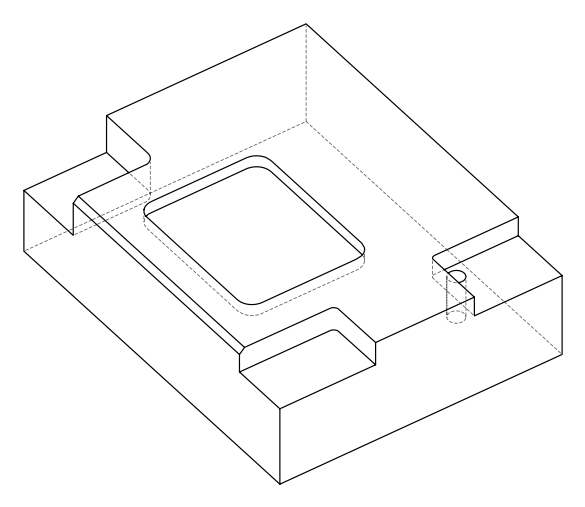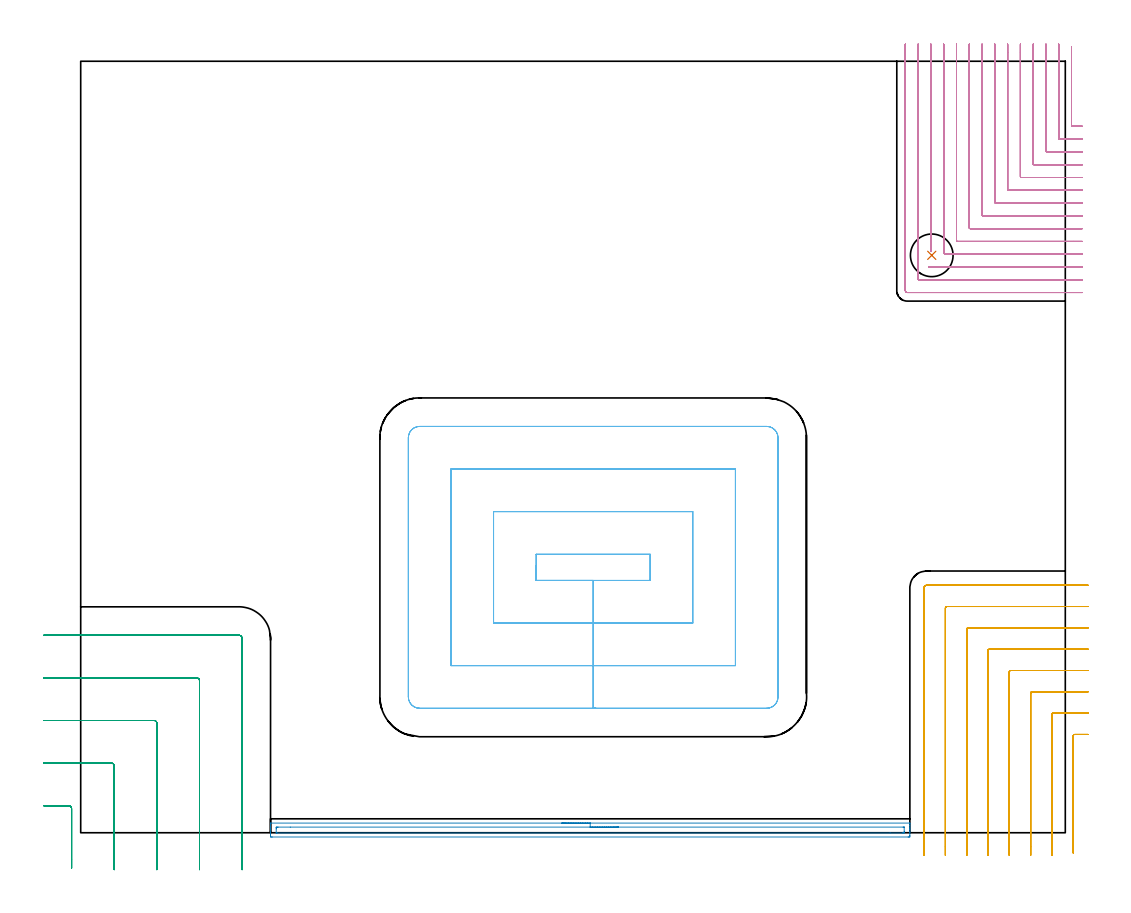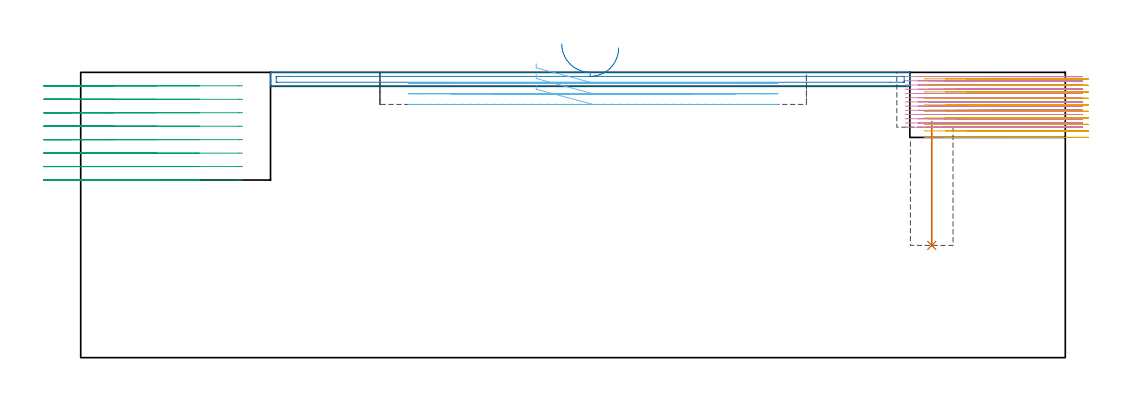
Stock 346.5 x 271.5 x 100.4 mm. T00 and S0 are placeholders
(PLAN: 6 operations, 5 tool changes, 74.8 min)
(1 INDEXABLE_INSERT_DRILL_BLIND_HOLE_FROM_SOLID | STEP1POCKET | UGT0302_001 | 0.18 min | 10744 mm3)
(2 AREA_MILL | FG_CHAMFER_SURFACE | UGT0205_001 | 3.78 min | 2783 mm3)
(3 MILL_CORNER_NOTCH_RECTANGULAR | CORNER_NOTCH_RECTANGULAR | UGT0201_094 | Follow Part, ap 5, ae 75% | 8.34 min | 200262 mm3)
(4 MILL_CORNER_NOTCH_RECTANGULAR_1 | CORNER_NOTCH_RECTANGULAR_1 | UGT0201_014 | Follow Part, ap 1.5, ae 75% | 37.37 min | 93136 mm3)
(5 MILL_CORNER_NOTCH_RECTANGULAR_2 | CORNER_NOTCH_RECTANGULAR_2 | NXT0201_013 | Follow Part, ap 2.5, ae 75% | 17.93 min | 115155 mm3)
(6 MILL_RECTANGULAR_POCKET | POCKET_RECTANGULAR_STRAIGHT | UGT0201_094 | Follow Part, ap 5, ae 75% | 7.25 min | 200292 mm3)
(TOOL UGT0302_001 | Indexable Insert Drill 15mm | D15 PA180 FL50 Z2)
(TOOL UGT0205_001 | Chamfer Mill 20 x 3 x 45 deg. | D20 FL50 Z2)
(TOOL UGT0201_094 | End mill 20 mm | D20 FL38 Z4)
(TOOL UGT0201_014 | End mill 6 mm | D6 FL24 Z4)
(TOOL NXT0201_013 | ENDMILL 10mm | D10 FL30 Z4)
(OP 1 INDEXABLE_INSERT_DRILL_BLIND_HOLE_FROM_SOLID)
G17 G21 G94 G90
T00 M6
G54
G17 G0 G90 X299.5 Y203.2 S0 M3
G43 Z110.4 H0
G94 G81 G98 Z39.5 F250. R83.1
G80
M5
M2
(OP 2 AREA_MILL)
G17 G21 G94 G90
T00 M6
G54
G17 G0 G90 X169.3 Y3.4 S1061 M3
G43 Z110.4 H0
G94 G1 X169.338 Z109.528 F250.
X169.452 Z108.663
X169.641 Z107.812
X169.903 Z106.98
X170.237 Z106.174
X170.64 Z105.4
X171.108 Z104.664
X171.64 Z103.972
X172.229 Z103.329
X172.872 Z102.739
X173.564 Z102.208
X174.3 Z101.74
X175.074 Z101.337
X175.88 Z101.003
X176.712 Z100.741
X177.563 Z100.552
X178.428 Z100.438
X179.3 Z100.4
X291.651
X291.79 Y3.397 Z100.388
X291.798 Y3.309 Z100.301
X291.8 Y3.215 Z100.214
Y2.543 Z99.542
Y1.964 Z98.964
Y1.384 Z98.38
Y1.095 Z98.091
Y0.515 Z97.512
Y0.226 Z97.223
Y-0.354 Z96.641
Y-0.933 Z96.062
X291.797 Y-1.223 Z95.773
X291.79 Y-1.493 Z95.502
X291.488 Y-1.498 Z95.5
X291.205 Y-1.5
X67.395
X67.112 Y-1.498
X66.81 Y-1.493 Z95.502
X66.8 Y-1.223 Z95.773
Y-0.933 Z96.062
Y-0.354 Z96.641
Y0.226 Z97.223
Y0.515 Z97.512
Y1.095 Z98.091
Y1.384 Z98.38
Y1.964 Z98.964
Y2.253 Z99.253
Y3.215 Z100.214
X66.802 Y3.309 Z100.301
X66.81 Y3.397 Z100.388
X66.949 Y3.4 Z100.4
X179.3
Y1.986 Z98.986
X289.422 Y1.985 Z98.985
X289.699 Y1.983 Z98.983
X289.766 Y1.98 Z98.98
X289.791 Y1.977 Z98.977
X289.793 Y1.964 Z98.964
X289.798 Y1.887 Z98.887
X289.8 Y0.515 Z97.515
X289.799 Y0.148 Z97.148
X289.795 Y0.024 Z97.024
X289.79 Y-0.068 Z96.932
X289.729 Y-0.079 Z96.921
X289.422 Y-0.083 Z96.917
X289.146 Y-0.085 Z96.915
X284.842 Y-0.086 Z96.914
X69.178 Y-0.085 Z96.915
X68.901 Y-0.083 Z96.917
X68.834 Y-0.08 Z96.92
X68.809 Y-0.077 Z96.923
X68.807 Y-0.064 Z96.936
X68.802 Y0.013 Z97.013
X68.8 Y1.384 Z98.384
X68.801 Y1.751 Z98.751
X68.805 Y1.875 Z98.875
X68.81 Y1.968 Z98.968
X68.871 Y1.979 Z98.979
X69.178 Y1.982 Z98.982
X69.454 Y1.985 Z98.985
X73.749 Y1.986 Z98.986
X179.3
X180.172 Z99.024
X181.036 Z99.138
X181.888 Z99.326
X182.72 Z99.589
X183.526 Z99.923
X184.3 Z100.325
X185.036 Z100.794
X185.728 Z101.325
X186.371 Z101.915
X186.96 Z102.558
X187.491 Z103.25
X187.96 Z103.986
X188.363 Z104.759
X188.697 Z105.565
X188.959 Z106.397
X189.148 Z107.249
X189.262 Z108.114
X189.3 Z108.986
G0 Z110.4
M5
M2
(OP 3 MILL_CORNER_NOTCH_RECTANGULAR)
G17 G21 G94 G90
T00 M6
G54
G17 G0 G90 X-3.2 Y-12.474 S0 M3
G43 Z110.4 H0
Z95.662
G94 G1 Y-9.474 F250.
Y8.505 F500.
G3 X-4.195 Y9.5 R1.
G1 X-10.
X-13. F250.
G0 Z110.4
X11.8 Y-13.
Z95.662
G1 Y-10.
Y23.505 F500.
G3 X10.805 Y24.5 R1.
G1 X-10.
X-13. F250.
G0 Z110.4
X26.8 Y-13.
Z95.662
G1 Y-10.
Y38.505 F500.
G3 X25.805 Y39.5 R1.
G1 X-10.
X-13. F250.
G0 Z110.4
X41.8 Y-13.
Z95.662
G1 Y-10.
Y53.504 F500.
G3 X40.804 Y54.5 R1.
G1 X-10.
X-13. F250.
G0 Z110.4
X56.8 Y-13.
Z95.662
G1 Y-10.
Y68.4 F500.
G3 X55.7 Y69.5 R1.1
G1 X-10.
X-13. F250.
G0 Z110.4
X-3.2 Y-12.474
Z90.925
G1 Y-9.474
Y8.505 F500.
G3 X-4.195 Y9.5 R1.
G1 X-10.
X-13. F250.
G0 Z110.4
X11.8 Y-13.
Z90.925
G1 Y-10.
Y23.505 F500.
G3 X10.805 Y24.5 R1.
G1 X-10.
X-13. F250.
G0 Z110.4
X26.8 Y-13.
Z90.925
G1 Y-10.
Y38.505 F500.
G3 X25.805 Y39.5 R1.
G1 X-10.
X-13. F250.
G0 Z110.4
X41.8 Y-13.
Z90.925
G1 Y-10.
Y53.504 F500.
G3 X40.804 Y54.5 R1.
G1 X-10.
X-13. F250.
G0 Z110.4
X56.8 Y-13.
Z90.925
G1 Y-10.
Y68.4 F500.
G3 X55.7 Y69.5 R1.1
G1 X-10.
X-13. F250.
G0 Z110.4
X-3.2 Y-12.474
Z86.187
G1 Y-9.474
Y8.505 F500.
G3 X-4.195 Y9.5 R1.
G1 X-10.
X-13. F250.
G0 Z110.4
X11.8 Y-13.
Z86.187
G1 Y-10.
Y23.505 F500.
G3 X10.805 Y24.5 R1.
G1 X-10.
X-13. F250.
G0 Z110.4
X26.8 Y-13.
Z86.187
G1 Y-10.
Y38.505 F500.
G3 X25.805 Y39.5 R1.
G1 X-10.
X-13. F250.
G0 Z110.4
X41.8 Y-13.
Z86.187
G1 Y-10.
Y53.504 F500.
G3 X40.804 Y54.5 R1.
G1 X-10.
X-13. F250.
G0 Z110.4
X56.8 Y-13.
Z86.187
G1 Y-10.
Y68.4 F500.
G3 X55.7 Y69.5 R1.1
G1 X-10.
X-13. F250.
G0 Z110.4
X-3.2 Y-12.474
Z81.45
G1 Y-9.474
Y8.505 F500.
G3 X-4.195 Y9.5 R1.
G1 X-10.
X-13. F250.
G0 Z110.4
X11.8 Y-13.
Z81.45
G1 Y-10.
Y23.505 F500.
G3 X10.805 Y24.5 R1.
G1 X-10.
X-13. F250.
G0 Z110.4
X26.8 Y-13.
Z81.45
G1 Y-10.
Y38.505 F500.
G3 X25.805 Y39.5 R1.
G1 X-10.
X-13. F250.
G0 Z110.4
X41.8 Y-13.
Z81.45
G1 Y-10.
Y53.504 F500.
G3 X40.804 Y54.5 R1.
G1 X-10.
X-13. F250.
G0 Z110.4
X56.8 Y-13.
Z81.45
G1 Y-10.
Y68.4 F500.
G3 X55.7 Y69.5 R1.1
G1 X-10.
X-13. F250.
G0 Z110.4
X-3.2 Y-12.474
Z76.712
G1 Y-9.474
Y8.505 F500.
G3 X-4.195 Y9.5 R1.
G1 X-10.
X-13. F250.
G0 Z110.4
X11.8 Y-13.
Z76.712
G1 Y-10.
Y23.505 F500.
G3 X10.805 Y24.5 R1.
G1 X-10.
X-13. F250.
G0 Z110.4
X26.8 Y-13.
Z76.712
G1 Y-10.
Y38.505 F500.
G3 X25.805 Y39.5 R1.
G1 X-10.
X-13. F250.
G0 Z110.4
X41.8 Y-13.
Z76.712
G1 Y-10.
Y53.504 F500.
G3 X40.804 Y54.5 R1.
G1 X-10.
X-13. F250.
G0 Z110.4
X56.8 Y-13.
Z76.712
G1 Y-10.
Y68.4 F500.
G3 X55.7 Y69.5 R1.1
G1 X-10.
X-13. F250.
G0 Z110.4
X-3.2 Y-12.474
Z71.975
G1 Y-9.474
Y8.505 F500.
G3 X-4.195 Y9.5 R1.
G1 X-10.
X-13. F250.
G0 Z110.4
X11.8 Y-13.
Z71.975
G1 Y-10.
Y23.505 F500.
G3 X10.805 Y24.5 R1.
G1 X-10.
X-13. F250.
G0 Z110.4
X26.8 Y-13.
Z71.975
G1 Y-10.
Y38.505 F500.
G3 X25.805 Y39.5 R1.
G1 X-10.
X-13. F250.
G0 Z110.4
X41.8 Y-13.
Z71.975
G1 Y-10.
Y53.504 F500.
G3 X40.804 Y54.5 R1.
G1 X-10.
X-13. F250.
G0 Z110.4
X56.8 Y-13.
Z71.975
G1 Y-10.
Y68.4 F500.
G3 X55.7 Y69.5 R1.1
G1 X-10.
X-13. F250.
G0 Z110.4
X-3.2 Y-12.474
Z67.237
G1 Y-9.474
Y8.505 F500.
G3 X-4.195 Y9.5 R1.
G1 X-10.
X-13. F250.
G0 Z110.4
X11.8 Y-13.
Z67.237
G1 Y-10.
Y23.505 F500.
G3 X10.805 Y24.5 R1.
G1 X-10.
X-13. F250.
G0 Z110.4
X26.8 Y-13.
Z67.237
G1 Y-10.
Y38.505 F500.
G3 X25.805 Y39.5 R1.
G1 X-10.
X-13. F250.
G0 Z110.4
X41.8 Y-13.
Z67.237
G1 Y-10.
Y53.504 F500.
G3 X40.804 Y54.5 R1.
G1 X-10.
X-13. F250.
G0 Z110.4
X56.8 Y-13.
Z67.237
G1 Y-10.
Y68.4 F500.
G3 X55.7 Y69.5 R1.1
G1 X-10.
X-13. F250.
G0 Z110.4
X-3.2 Y-12.474
Z62.5
G1 Y-9.474
Y8.505 F500.
G3 X-4.195 Y9.5 R1.
G1 X-10.
X-13. F250.
G0 Z110.4
X11.8 Y-13.
Z62.5
G1 Y-10.
Y23.505 F500.
G3 X10.805 Y24.5 R1.
G1 X-10.
X-13. F250.
G0 Z110.4
X26.8 Y-13.
Z62.5
G1 Y-10.
Y38.505 F500.
G3 X25.805 Y39.5 R1.
G1 X-10.
X-13. F250.
G0 Z110.4
X41.8 Y-13.
Z62.5
G1 Y-10.
Y53.504 F500.
G3 X40.804 Y54.5 R1.
G1 X-10.
X-13. F250.
G0 Z110.4
X56.8 Y-13.
Z62.5
G1 Y-10.
Y68.4 F500.
G3 X55.7 Y69.5 R1.1
G1 X-10.
X-13. F250.
G0 Z110.4
M5
M2
(OP 4 MILL_CORNER_NOTCH_RECTANGULAR_1)
G17 G21 G94 G90
T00 M6
G54
G17 G0 G90 X348.7 Y276.54 S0 M3
G43 Z110.4 H0
Z98.915
G94 G1 Y273.54 F250.
Y248.896 F500.
G3 X348.996 Y248.6 R0.3
G1 X349.5
X352.5 F250.
G0 Z110.4
X344.2 Y277.5
Z98.915
G1 Y274.5
Y244.396 F500.
G3 X344.496 Y244.1 R0.3
G1 X349.5
X352.5 F250.
G0 Z110.4
X339.7 Y277.5
Z98.915
G1 Y274.5
Y239.896 F500.
G3 X339.996 Y239.6 R0.3
G1 X349.5
X352.5 F250.
G0 Z110.4
X335.2 Y277.5
Z98.915
G1 Y274.5
Y235.396 F500.
G3 X335.496 Y235.1 R0.3
G1 X349.5
X352.5 F250.
G0 Z110.4
X330.7 Y277.5
Z98.915
G1 Y274.5
Y230.896 F500.
G3 X330.996 Y230.6 R0.3
G1 X349.5
X352.5 F250.
G0 Z110.4
X326.2 Y277.5
Z98.915
G1 Y274.5
Y226.397 F500.
G3 X326.497 Y226.1 R0.3
G1 X349.5
X352.5 F250.
G0 Z110.4
X321.7 Y277.5
Z98.915
G1 Y274.5
Y221.897 F500.
G3 X321.997 Y221.6 R0.3
G1 X349.5
X352.5 F250.
G0 Z110.4
X317.2 Y277.5
Z98.915
G1 Y274.5
Y217.397 F500.
G3 X317.497 Y217.1 R0.3
G1 X349.5
X352.5 F250.
G0 Z110.4
X312.7 Y277.5
Z98.915
G1 Y274.5
Y212.897 F500.
G3 X312.997 Y212.6 R0.3
G1 X349.5
X352.5 F250.
G0 Z110.4
X308.2 Y277.5
Z98.915
G1 Y274.5
Y208.397 F500.
G3 X308.497 Y208.1 R0.3
G1 X349.5
X352.5 F250.
G0 Z110.4
X303.7 Y277.5
Z98.915
G1 Y274.5
Y204.803 F500.
G2 X303.976 Y203.601 R4.504
G1 X308.497 Y203.6
X349.5
X352.5 F250.
G0 Z110.4
X299.2 Y277.5
Z98.915
G1 Y274.5
Y207.681 F500.
Y204.681 F250.
G0 Z110.4
X298.343 Y199.1
Z98.915
G1 X301.343
X349.5 F500.
X352.5 F250.
G0 Z110.4
X294.7 Y277.5
Z98.915
G1 Y274.5
Y194.898 F500.
G3 X294.998 Y194.6 R0.3
G1 X349.5
X352.5 F250.
G0 Z110.4
X290.2 Y277.5
Z98.915
G1 Y274.5
Y190.8 F500.
G3 X290.9 Y190.1 R0.7
G1 X349.5
X352.5 F250.
G0 Z110.4
X348.7 Y276.54
Z97.431
G1 Y273.54
Y248.896 F500.
G3 X348.996 Y248.6 R0.3
G1 X349.5
X352.5 F250.
G0 Z110.4
X344.2 Y277.5
Z97.431
G1 Y274.5
Y244.396 F500.
G3 X344.496 Y244.1 R0.3
G1 X349.5
X352.5 F250.
G0 Z110.4
X339.7 Y277.5
Z97.431
G1 Y274.5
Y239.896 F500.
G3 X339.996 Y239.6 R0.3
G1 X349.5
X352.5 F250.
G0 Z110.4
X335.2 Y277.5
Z97.431
G1 Y274.5
Y235.396 F500.
G3 X335.496 Y235.1 R0.3
G1 X349.5
X352.5 F250.
G0 Z110.4
X330.7 Y277.5
Z97.431
G1 Y274.5
Y230.896 F500.
G3 X330.996 Y230.6 R0.3
G1 X349.5
X352.5 F250.
G0 Z110.4
X326.2 Y277.5
Z97.431
G1 Y274.5
Y226.397 F500.
G3 X326.497 Y226.1 R0.3
G1 X349.5
X352.5 F250.
G0 Z110.4
X321.7 Y277.5
Z97.431
G1 Y274.5
Y221.897 F500.
G3 X321.997 Y221.6 R0.3
G1 X349.5
X352.5 F250.
G0 Z110.4
X317.2 Y277.5
Z97.431
G1 Y274.5
Y217.397 F500.
G3 X317.497 Y217.1 R0.3
G1 X349.5
X352.5 F250.
G0 Z110.4
X312.7 Y277.5
Z97.431
G1 Y274.5
Y212.897 F500.
G3 X312.997 Y212.6 R0.3
G1 X349.5
X352.5 F250.
G0 Z110.4
X308.2 Y277.5
Z97.431
G1 Y274.5
Y208.397 F500.
G3 X308.497 Y208.1 R0.3
G1 X349.5
X352.5 F250.
G0 Z110.4
X303.7 Y277.5
Z97.431
G1 Y274.5
Y204.803 F500.
G2 X303.976 Y203.601 R4.504
G1 X308.497 Y203.6
X349.5
X352.5 F250.
G0 Z110.4
X299.2 Y277.5
Z97.431
G1 Y274.5
Y207.681 F500.
Y204.681 F250.
G0 Z110.4
X298.343 Y199.1
Z97.431
G1 X301.343
X349.5 F500.
X352.5 F250.
G0 Z110.4
X294.7 Y277.5
Z97.431
G1 Y274.5
Y194.898 F500.
G3 X294.998 Y194.6 R0.3
G1 X349.5
X352.5 F250.
G0 Z110.4
X290.2 Y277.5
Z97.431
G1 Y274.5
Y190.8 F500.
G3 X290.9 Y190.1 R0.7
G1 X349.5
X352.5 F250.
G0 Z110.4
X348.7 Y276.54
Z95.946
G1 Y273.54
Y248.896 F500.
G3 X348.996 Y248.6 R0.3
G1 X349.5
X352.5 F250.
G0 Z110.4
X344.2 Y277.5
Z95.946
G1 Y274.5
Y244.396 F500.
G3 X344.496 Y244.1 R0.3
G1 X349.5
X352.5 F250.
G0 Z110.4
X339.7 Y277.5
Z95.946
G1 Y274.5
Y239.896 F500.
G3 X339.996 Y239.6 R0.3
G1 X349.5
X352.5 F250.
G0 Z110.4
X335.2 Y277.5
Z95.946
G1 Y274.5
Y235.396 F500.
G3 X335.496 Y235.1 R0.3
G1 X349.5
X352.5 F250.
G0 Z110.4
X330.7 Y277.5
Z95.946
G1 Y274.5
Y230.896 F500.
G3 X330.996 Y230.6 R0.3
G1 X349.5
X352.5 F250.
G0 Z110.4
X326.2 Y277.5
Z95.946
G1 Y274.5
Y226.397 F500.
G3 X326.497 Y226.1 R0.3
G1 X349.5
X352.5 F250.
G0 Z110.4
X321.7 Y277.5
Z95.946
G1 Y274.5
Y221.897 F500.
G3 X321.997 Y221.6 R0.3
G1 X349.5
X352.5 F250.
G0 Z110.4
X317.2 Y277.5
Z95.946
G1 Y274.5
Y217.397 F500.
G3 X317.497 Y217.1 R0.3
G1 X349.5
X352.5 F250.
G0 Z110.4
X312.7 Y277.5
Z95.946
G1 Y274.5
Y212.897 F500.
G3 X312.997 Y212.6 R0.3
G1 X349.5
X352.5 F250.
G0 Z110.4
X308.2 Y277.5
Z95.946
G1 Y274.5
Y208.397 F500.
G3 X308.497 Y208.1 R0.3
G1 X349.5
X352.5 F250.
G0 Z110.4
X303.7 Y277.5
Z95.946
G1 Y274.5
Y204.803 F500.
G2 X303.976 Y203.601 R4.504
G1 X308.497 Y203.6
X349.5
X352.5 F250.
G0 Z110.4
X299.2 Y277.5
Z95.946
G1 Y274.5
Y207.681 F500.
Y204.681 F250.
G0 Z110.4
X298.343 Y199.1
Z95.946
G1 X301.343
X349.5 F500.
X352.5 F250.
G0 Z110.4
X294.7 Y277.5
Z95.946
G1 Y274.5
Y194.898 F500.
G3 X294.998 Y194.6 R0.3
G1 X349.5
X352.5 F250.
G0 Z110.4
X290.2 Y277.5
Z95.946
G1 Y274.5
Y190.8 F500.
G3 X290.9 Y190.1 R0.7
G1 X349.5
X352.5 F250.
G0 Z110.4
X348.7 Y276.54
Z94.461
G1 Y273.54
Y248.896 F500.
G3 X348.996 Y248.6 R0.3
G1 X349.5
X352.5 F250.
G0 Z110.4
X344.2 Y277.5
Z94.461
G1 Y274.5
Y244.396 F500.
G3 X344.496 Y244.1 R0.3
G1 X349.5
X352.5 F250.
G0 Z110.4
X339.7 Y277.5
Z94.461
G1 Y274.5
Y239.896 F500.
G3 X339.996 Y239.6 R0.3
G1 X349.5
X352.5 F250.
G0 Z110.4
X335.2 Y277.5
Z94.461
G1 Y274.5
Y235.396 F500.
G3 X335.496 Y235.1 R0.3
G1 X349.5
X352.5 F250.
G0 Z110.4
X330.7 Y277.5
Z94.461
G1 Y274.5
Y230.896 F500.
G3 X330.996 Y230.6 R0.3
G1 X349.5
X352.5 F250.
G0 Z110.4
X326.2 Y277.5
Z94.461
G1 Y274.5
Y226.397 F500.
G3 X326.497 Y226.1 R0.3
G1 X349.5
X352.5 F250.
G0 Z110.4
X321.7 Y277.5
Z94.461
G1 Y274.5
Y221.897 F500.
G3 X321.997 Y221.6 R0.3
G1 X349.5
X352.5 F250.
G0 Z110.4
X317.2 Y277.5
Z94.461
G1 Y274.5
Y217.397 F500.
G3 X317.497 Y217.1 R0.3
G1 X349.5
X352.5 F250.
G0 Z110.4
X312.7 Y277.5
Z94.461
G1 Y274.5
Y212.897 F500.
G3 X312.997 Y212.6 R0.3
G1 X349.5
X352.5 F250.
G0 Z110.4
X308.2 Y277.5
Z94.461
G1 Y274.5
Y208.397 F500.
G3 X308.497 Y208.1 R0.3
G1 X349.5
X352.5 F250.
G0 Z110.4
X303.7 Y277.5
Z94.461
G1 Y274.5
Y204.803 F500.
G2 X303.976 Y203.601 R4.504
G1 X308.497 Y203.6
X349.5
X352.5 F250.
G0 Z110.4
X299.2 Y277.5
Z94.461
G1 Y274.5
Y207.681 F500.
Y204.681 F250.
G0 Z110.4
X298.343 Y199.1
Z94.461
G1 X301.343
X349.5 F500.
X352.5 F250.
G0 Z110.4
X294.7 Y277.5
Z94.461
G1 Y274.5
Y194.898 F500.
G3 X294.998 Y194.6 R0.3
G1 X349.5
X352.5 F250.
G0 Z110.4
X290.2 Y277.5
Z94.461
G1 Y274.5
Y190.8 F500.
G3 X290.9 Y190.1 R0.7
G1 X349.5
X352.5 F250.
G0 Z110.4
X348.7 Y276.54
Z92.977
G1 Y273.54
Y248.896 F500.
G3 X348.996 Y248.6 R0.3
G1 X349.5
X352.5 F250.
G0 Z110.4
X344.2 Y277.5
Z92.977
G1 Y274.5
Y244.396 F500.
G3 X344.496 Y244.1 R0.3
G1 X349.5
X352.5 F250.
G0 Z110.4
X339.7 Y277.5
Z92.977
G1 Y274.5
Y239.896 F500.
G3 X339.996 Y239.6 R0.3
G1 X349.5
X352.5 F250.
G0 Z110.4
X335.2 Y277.5
Z92.977
G1 Y274.5
Y235.396 F500.
G3 X335.496 Y235.1 R0.3
G1 X349.5
X352.5 F250.
G0 Z110.4
X330.7 Y277.5
Z92.977
G1 Y274.5
Y230.896 F500.
G3 X330.996 Y230.6 R0.3
G1 X349.5
X352.5 F250.
G0 Z110.4
X326.2 Y277.5
Z92.977
G1 Y274.5
Y226.397 F500.
G3 X326.497 Y226.1 R0.3
G1 X349.5
X352.5 F250.
G0 Z110.4
X321.7 Y277.5
Z92.977
G1 Y274.5
Y221.897 F500.
G3 X321.997 Y221.6 R0.3
G1 X349.5
X352.5 F250.
G0 Z110.4
X317.2 Y277.5
Z92.977
G1 Y274.5
Y217.397 F500.
G3 X317.497 Y217.1 R0.3
G1 X349.5
X352.5 F250.
G0 Z110.4
X312.7 Y277.5
Z92.977
G1 Y274.5
Y212.897 F500.
G3 X312.997 Y212.6 R0.3
G1 X349.5
X352.5 F250.
G0 Z110.4
X308.2 Y277.5
Z92.977
G1 Y274.5
Y208.397 F500.
G3 X308.497 Y208.1 R0.3
G1 X349.5
X352.5 F250.
G0 Z110.4
X303.7 Y277.5
Z92.977
G1 Y274.5
Y204.803 F500.
G2 X303.976 Y203.601 R4.504
G1 X308.497 Y203.6
X349.5
X352.5 F250.
G0 Z110.4
X299.2 Y277.5
Z92.977
G1 Y274.5
Y207.681 F500.
Y204.681 F250.
G0 Z110.4
X298.343 Y199.1
Z92.977
G1 X301.343
X349.5 F500.
X352.5 F250.
G0 Z110.4
X294.7 Y277.5
Z92.977
G1 Y274.5
Y194.898 F500.
G3 X294.998 Y194.6 R0.3
G1 X349.5
X352.5 F250.
G0 Z110.4
X290.2 Y277.5
Z92.977
G1 Y274.5
Y190.8 F500.
G3 X290.9 Y190.1 R0.7
G1 X349.5
X352.5 F250.
G0 Z110.4
X348.7 Y276.54
Z91.492
G1 Y273.54
Y248.896 F500.
G3 X348.996 Y248.6 R0.3
G1 X349.5
X352.5 F250.
G0 Z110.4
X344.2 Y277.5
Z91.492
G1 Y274.5
Y244.396 F500.
G3 X344.496 Y244.1 R0.3
G1 X349.5
X352.5 F250.
G0 Z110.4
X339.7 Y277.5
Z91.492
G1 Y274.5
Y239.896 F500.
G3 X339.996 Y239.6 R0.3
G1 X349.5
X352.5 F250.
G0 Z110.4
X335.2 Y277.5
Z91.492
G1 Y274.5
Y235.396 F500.
G3 X335.496 Y235.1 R0.3
G1 X349.5
X352.5 F250.
G0 Z110.4
X330.7 Y277.5
Z91.492
G1 Y274.5
Y230.896 F500.
G3 X330.996 Y230.6 R0.3
G1 X349.5
X352.5 F250.
G0 Z110.4
X326.2 Y277.5
Z91.492
G1 Y274.5
Y226.397 F500.
G3 X326.497 Y226.1 R0.3
G1 X349.5
X352.5 F250.
G0 Z110.4
X321.7 Y277.5
Z91.492
G1 Y274.5
Y221.897 F500.
G3 X321.997 Y221.6 R0.3
G1 X349.5
X352.5 F250.
G0 Z110.4
X317.2 Y277.5
Z91.492
G1 Y274.5
Y217.397 F500.
G3 X317.497 Y217.1 R0.3
G1 X349.5
X352.5 F250.
G0 Z110.4
X312.7 Y277.5
Z91.492
G1 Y274.5
Y212.897 F500.
G3 X312.997 Y212.6 R0.3
G1 X349.5
X352.5 F250.
G0 Z110.4
X308.2 Y277.5
Z91.492
G1 Y274.5
Y208.397 F500.
G3 X308.497 Y208.1 R0.3
G1 X349.5
X352.5 F250.
G0 Z110.4
X303.7 Y277.5
Z91.492
G1 Y274.5
Y204.803 F500.
G2 X303.976 Y203.601 R4.504
G1 X308.497 Y203.6
X349.5
X352.5 F250.
G0 Z110.4
X299.2 Y277.5
Z91.492
G1 Y274.5
Y207.681 F500.
Y204.681 F250.
G0 Z110.4
X298.343 Y199.1
Z91.492
G1 X301.343
X349.5 F500.
X352.5 F250.
G0 Z110.4
X294.7 Y277.5
Z91.492
G1 Y274.5
Y194.898 F500.
G3 X294.998 Y194.6 R0.3
G1 X349.5
X352.5 F250.
G0 Z110.4
X290.2 Y277.5
Z91.492
G1 Y274.5
Y190.8 F500.
G3 X290.9 Y190.1 R0.7
G1 X349.5
X352.5 F250.
G0 Z110.4
X348.7 Y276.54
Z90.008
G1 Y273.54
Y248.896 F500.
G3 X348.996 Y248.6 R0.3
G1 X349.5
X352.5 F250.
G0 Z110.4
X344.2 Y277.5
Z90.008
G1 Y274.5
Y244.396 F500.
G3 X344.496 Y244.1 R0.3
G1 X349.5
X352.5 F250.
G0 Z110.4
X339.7 Y277.5
Z90.008
G1 Y274.5
Y239.896 F500.
G3 X339.996 Y239.6 R0.3
G1 X349.5
X352.5 F250.
G0 Z110.4
X335.2 Y277.5
Z90.008
G1 Y274.5
Y235.396 F500.
G3 X335.496 Y235.1 R0.3
G1 X349.5
X352.5 F250.
G0 Z110.4
X330.7 Y277.5
Z90.008
G1 Y274.5
Y230.896 F500.
G3 X330.996 Y230.6 R0.3
G1 X349.5
X352.5 F250.
G0 Z110.4
X326.2 Y277.5
Z90.008
G1 Y274.5
Y226.397 F500.
G3 X326.497 Y226.1 R0.3
G1 X349.5
X352.5 F250.
G0 Z110.4
X321.7 Y277.5
Z90.008
G1 Y274.5
Y221.897 F500.
G3 X321.997 Y221.6 R0.3
G1 X349.5
X352.5 F250.
G0 Z110.4
X317.2 Y277.5
Z90.008
G1 Y274.5
Y217.397 F500.
G3 X317.497 Y217.1 R0.3
G1 X349.5
X352.5 F250.
G0 Z110.4
X312.7 Y277.5
Z90.008
G1 Y274.5
Y212.897 F500.
G3 X312.997 Y212.6 R0.3
G1 X349.5
X352.5 F250.
G0 Z110.4
X308.2 Y277.5
Z90.008
G1 Y274.5
Y208.397 F500.
G3 X308.497 Y208.1 R0.3
G1 X349.5
X352.5 F250.
G0 Z110.4
X303.7 Y277.5
Z90.008
G1 Y274.5
Y204.803 F500.
G2 X303.976 Y203.601 R4.504
G1 X308.497 Y203.6
X349.5
X352.5 F250.
G0 Z110.4
X299.2 Y277.5
Z90.008
G1 Y274.5
Y207.681 F500.
Y204.681 F250.
G0 Z110.4
X298.343 Y199.1
Z90.008
G1 X301.343
X349.5 F500.
X352.5 F250.
G0 Z110.4
X294.7 Y277.5
Z90.008
G1 Y274.5
Y194.898 F500.
G3 X294.998 Y194.6 R0.3
G1 X349.5
X352.5 F250.
G0 Z110.4
X290.2 Y277.5
Z90.008
G1 Y274.5
Y190.8 F500.
G3 X290.9 Y190.1 R0.7
G1 X349.5
X352.5 F250.
G0 Z110.4
X348.7 Y276.54
Z88.523
G1 Y273.54
Y248.896 F500.
G3 X348.996 Y248.6 R0.3
G1 X349.5
X352.5 F250.
G0 Z110.4
X344.2 Y277.5
Z88.523
G1 Y274.5
Y244.396 F500.
G3 X344.496 Y244.1 R0.3
G1 X349.5
X352.5 F250.
G0 Z110.4
X339.7 Y277.5
Z88.523
G1 Y274.5
Y239.896 F500.
G3 X339.996 Y239.6 R0.3
G1 X349.5
X352.5 F250.
G0 Z110.4
X335.2 Y277.5
Z88.523
G1 Y274.5
Y235.396 F500.
G3 X335.496 Y235.1 R0.3
G1 X349.5
X352.5 F250.
G0 Z110.4
X330.7 Y277.5
Z88.523
G1 Y274.5
Y230.896 F500.
G3 X330.996 Y230.6 R0.3
G1 X349.5
X352.5 F250.
G0 Z110.4
X326.2 Y277.5
Z88.523
G1 Y274.5
Y226.397 F500.
G3 X326.497 Y226.1 R0.3
G1 X349.5
X352.5 F250.
G0 Z110.4
X321.7 Y277.5
Z88.523
G1 Y274.5
Y221.897 F500.
G3 X321.997 Y221.6 R0.3
G1 X349.5
X352.5 F250.
G0 Z110.4
X317.2 Y277.5
Z88.523
G1 Y274.5
Y217.397 F500.
G3 X317.497 Y217.1 R0.3
G1 X349.5
X352.5 F250.
G0 Z110.4
X312.7 Y277.5
Z88.523
G1 Y274.5
Y212.897 F500.
G3 X312.997 Y212.6 R0.3
G1 X349.5
X352.5 F250.
G0 Z110.4
X308.2 Y277.5
Z88.523
G1 Y274.5
Y208.397 F500.
G3 X308.497 Y208.1 R0.3
G1 X349.5
X352.5 F250.
G0 Z110.4
X303.7 Y277.5
Z88.523
G1 Y274.5
Y204.8 F500.
G2 X303.919 Y204.022 R4.5
X303.976 Y203.601 R4.504
G1 X308.497 Y203.6
X349.5
X352.5 F250.
G0 Z110.4
X299.2 Y277.5
Z88.523
G1 Y274.5
Y207.681 F500.
Y204.681 F250.
G0 Z110.4
X298.343 Y199.1
Z88.523
G1 X301.343
X349.5 F500.
X352.5 F250.
G0 Z110.4
X294.7 Y277.5
Z88.523
G1 Y274.5
Y194.898 F500.
G3 X294.998 Y194.6 R0.3
G1 X349.5
X352.5 F250.
G0 Z110.4
X290.2 Y277.5
Z88.523
G1 Y274.5
Y190.8 F500.
G3 X290.9 Y190.1 R0.7
G1 X349.5
X352.5 F250.
G0 Z110.4
X348.7 Y276.54
Z87.038
G1 Y273.54
Y248.896 F500.
G3 X348.996 Y248.6 R0.3
G1 X349.5
X352.5 F250.
G0 Z110.4
X344.2 Y277.5
Z87.038
G1 Y274.5
Y244.396 F500.
G3 X344.496 Y244.1 R0.3
G1 X349.5
X352.5 F250.
G0 Z110.4
X339.7 Y277.5
Z87.038
G1 Y274.5
Y239.896 F500.
G3 X339.996 Y239.6 R0.3
G1 X349.5
X352.5 F250.
G0 Z110.4
X335.2 Y277.5
Z87.038
G1 Y274.5
Y235.396 F500.
G3 X335.496 Y235.1 R0.3
G1 X349.5
X352.5 F250.
G0 Z110.4
X330.7 Y277.5
Z87.038
G1 Y274.5
Y230.896 F500.
G3 X330.996 Y230.6 R0.3
G1 X349.5
X352.5 F250.
G0 Z110.4
X326.2 Y277.5
Z87.038
G1 Y274.5
Y226.397 F500.
G3 X326.497 Y226.1 R0.3
G1 X349.5
X352.5 F250.
G0 Z110.4
X321.7 Y277.5
Z87.038
G1 Y274.5
Y221.897 F500.
G3 X321.997 Y221.6 R0.3
G1 X349.5
X352.5 F250.
G0 Z110.4
X317.2 Y277.5
Z87.038
G1 Y274.5
Y217.397 F500.
G3 X317.497 Y217.1 R0.3
G1 X349.5
X352.5 F250.
G0 Z110.4
X312.7 Y277.5
Z87.038
G1 Y274.5
Y212.897 F500.
G3 X312.997 Y212.6 R0.3
G1 X349.5
X352.5 F250.
G0 Z110.4
X308.2 Y277.5
Z87.038
G1 Y274.5
Y208.397 F500.
G3 X308.497 Y208.1 R0.3
G1 X349.5
X352.5 F250.
G0 Z110.4
X303.7 Y277.5
Z87.038
G1 Y274.5
Y204.8 F500.
G2 X303.919 Y204.022 R4.5
X303.976 Y203.601 R4.504
G1 X308.497 Y203.6
X349.5
X352.5 F250.
G0 Z110.4
X299.2 Y277.5
Z87.038
G1 Y274.5
Y207.681 F500.
Y204.681 F250.
G0 Z110.4
X298.343 Y199.1
Z87.038
G1 X301.343
X349.5 F500.
X352.5 F250.
G0 Z110.4
X294.7 Y277.5
Z87.038
G1 Y274.5
Y194.898 F500.
G3 X294.998 Y194.6 R0.3
G1 X349.5
X352.5 F250.
G0 Z110.4
X290.2 Y277.5
Z87.038
G1 Y274.5
Y190.8 F500.
G3 X290.9 Y190.1 R0.7
G1 X349.5
X352.5 F250.
G0 Z110.4
X348.7 Y276.54
Z85.554
G1 Y273.54
Y248.896 F500.
G3 X348.996 Y248.6 R0.3
G1 X349.5
X352.5 F250.
G0 Z110.4
X344.2 Y277.5
Z85.554
G1 Y274.5
Y244.396 F500.
G3 X344.496 Y244.1 R0.3
G1 X349.5
X352.5 F250.
G0 Z110.4
X339.7 Y277.5
Z85.554
G1 Y274.5
Y239.896 F500.
G3 X339.996 Y239.6 R0.3
G1 X349.5
X352.5 F250.
G0 Z110.4
X335.2 Y277.5
Z85.554
G1 Y274.5
Y235.396 F500.
G3 X335.496 Y235.1 R0.3
G1 X349.5
X352.5 F250.
G0 Z110.4
X330.7 Y277.5
Z85.554
G1 Y274.5
Y230.896 F500.
G3 X330.996 Y230.6 R0.3
G1 X349.5
X352.5 F250.
G0 Z110.4
X326.2 Y277.5
Z85.554
G1 Y274.5
Y226.397 F500.
G3 X326.497 Y226.1 R0.3
G1 X349.5
X352.5 F250.
G0 Z110.4
X321.7 Y277.5
Z85.554
G1 Y274.5
Y221.897 F500.
G3 X321.997 Y221.6 R0.3
G1 X349.5
X352.5 F250.
G0 Z110.4
X317.2 Y277.5
Z85.554
G1 Y274.5
Y217.397 F500.
G3 X317.497 Y217.1 R0.3
G1 X349.5
X352.5 F250.
G0 Z110.4
X312.7 Y277.5
Z85.554
G1 Y274.5
Y212.897 F500.
G3 X312.997 Y212.6 R0.3
G1 X349.5
X352.5 F250.
G0 Z110.4
X308.2 Y277.5
Z85.554
G1 Y274.5
Y208.397 F500.
G3 X308.497 Y208.1 R0.3
G1 X349.5
X352.5 F250.
G0 Z110.4
X303.7 Y277.5
Z85.554
G1 Y274.5
Y204.803 F500.
G2 X303.976 Y203.601 R4.504
G1 X308.497 Y203.6
X349.5
X352.5 F250.
G0 Z110.4
X299.2 Y277.5
Z85.554
G1 Y274.5
Y207.681 F500.
Y204.681 F250.
G0 Z110.4
X298.343 Y199.1
Z85.554
G1 X301.343
X349.5 F500.
X352.5 F250.
G0 Z110.4
X294.7 Y277.5
Z85.554
G1 Y274.5
Y194.898 F500.
G3 X294.998 Y194.6 R0.3
G1 X349.5
X352.5 F250.
G0 Z110.4
X290.2 Y277.5
Z85.554
G1 Y274.5
Y190.8 F500.
G3 X290.9 Y190.1 R0.7
G1 X349.5
X352.5 F250.
G0 Z110.4
X348.7 Y276.54
Z84.069
G1 Y273.54
Y248.896 F500.
G3 X348.996 Y248.6 R0.3
G1 X349.5
X352.5 F250.
G0 Z110.4
X344.2 Y277.5
Z84.069
G1 Y274.5
Y244.396 F500.
G3 X344.496 Y244.1 R0.3
G1 X349.5
X352.5 F250.
G0 Z110.4
X339.7 Y277.5
Z84.069
G1 Y274.5
Y239.896 F500.
G3 X339.996 Y239.6 R0.3
G1 X349.5
X352.5 F250.
G0 Z110.4
X335.2 Y277.5
Z84.069
G1 Y274.5
Y235.396 F500.
G3 X335.496 Y235.1 R0.3
G1 X349.5
X352.5 F250.
G0 Z110.4
X330.7 Y277.5
Z84.069
G1 Y274.5
Y230.896 F500.
G3 X330.996 Y230.6 R0.3
G1 X349.5
X352.5 F250.
G0 Z110.4
X326.2 Y277.5
Z84.069
G1 Y274.5
Y226.397 F500.
G3 X326.497 Y226.1 R0.3
G1 X349.5
X352.5 F250.
G0 Z110.4
X321.7 Y277.5
Z84.069
G1 Y274.5
Y221.897 F500.
G3 X321.997 Y221.6 R0.3
G1 X349.5
X352.5 F250.
G0 Z110.4
X317.2 Y277.5
Z84.069
G1 Y274.5
Y217.397 F500.
G3 X317.497 Y217.1 R0.3
G1 X349.5
X352.5 F250.
G0 Z110.4
X312.7 Y277.5
Z84.069
G1 Y274.5
Y212.897 F500.
G3 X312.997 Y212.6 R0.3
G1 X349.5
X352.5 F250.
G0 Z110.4
X308.2 Y277.5
Z84.069
G1 Y274.5
Y208.397 F500.
G3 X308.497 Y208.1 R0.3
G1 X349.5
X352.5 F250.
G0 Z110.4
X303.7 Y277.5
Z84.069
G1 Y274.5
Y204.803 F500.
G2 X303.976 Y203.601 R4.504
G1 X308.497 Y203.6
X349.5
X352.5 F250.
G0 Z110.4
X299.2 Y277.5
Z84.069
G1 Y274.5
Y207.681 F500.
Y204.681 F250.
G0 Z110.4
X298.343 Y199.1
Z84.069
G1 X301.343
X349.5 F500.
X352.5 F250.
G0 Z110.4
X294.7 Y277.5
Z84.069
G1 Y274.5
Y194.898 F500.
G3 X294.998 Y194.6 R0.3
G1 X349.5
X352.5 F250.
G0 Z110.4
X290.2 Y277.5
Z84.069
G1 Y274.5
Y190.8 F500.
G3 X290.9 Y190.1 R0.7
G1 X349.5
X352.5 F250.
G0 Z110.4
X348.7 Y276.54
Z82.585
G1 Y273.54
Y248.896 F500.
G3 X348.996 Y248.6 R0.3
G1 X349.5
X352.5 F250.
G0 Z110.4
X344.2 Y277.5
Z82.585
G1 Y274.5
Y244.396 F500.
G3 X344.496 Y244.1 R0.3
G1 X349.5
X352.5 F250.
G0 Z110.4
X339.7 Y277.5
Z82.585
G1 Y274.5
Y239.896 F500.
G3 X339.996 Y239.6 R0.3
G1 X349.5
X352.5 F250.
G0 Z110.4
X335.2 Y277.5
Z82.585
G1 Y274.5
Y235.396 F500.
G3 X335.496 Y235.1 R0.3
G1 X349.5
X352.5 F250.
G0 Z110.4
X330.7 Y277.5
Z82.585
G1 Y274.5
Y230.896 F500.
G3 X330.996 Y230.6 R0.3
G1 X349.5
X352.5 F250.
G0 Z110.4
X326.2 Y277.5
Z82.585
G1 Y274.5
Y226.397 F500.
G3 X326.497 Y226.1 R0.3
G1 X349.5
X352.5 F250.
G0 Z110.4
X321.7 Y277.5
Z82.585
G1 Y274.5
Y221.897 F500.
G3 X321.997 Y221.6 R0.3
G1 X349.5
X352.5 F250.
G0 Z110.4
X317.2 Y277.5
Z82.585
G1 Y274.5
Y217.397 F500.
G3 X317.497 Y217.1 R0.3
G1 X349.5
X352.5 F250.
G0 Z110.4
X312.7 Y277.5
Z82.585
G1 Y274.5
Y212.897 F500.
G3 X312.997 Y212.6 R0.3
G1 X349.5
X352.5 F250.
G0 Z110.4
X308.2 Y277.5
Z82.585
G1 Y274.5
Y208.397 F500.
G3 X308.497 Y208.1 R0.3
G1 X349.5
X352.5 F250.
G0 Z110.4
X303.7 Y277.5
Z82.585
G1 Y274.5
Y204.803 F500.
G2 X303.976 Y203.601 R4.504
G1 X308.497 Y203.6
X349.5
X352.5 F250.
G0 Z110.4
X299.2 Y277.5
Z82.585
G1 Y274.5
Y207.681 F500.
Y204.681 F250.
G0 Z110.4
X298.343 Y199.1
Z82.585
G1 X301.343
X349.5 F500.
X352.5 F250.
G0 Z110.4
X294.7 Y277.5
Z82.585
G1 Y274.5
Y194.898 F500.
G3 X294.998 Y194.6 R0.3
G1 X349.5
X352.5 F250.
G0 Z110.4
X290.2 Y277.5
Z82.585
G1 Y274.5
Y190.8 F500.
G3 X290.9 Y190.1 R0.7
G1 X349.5
X352.5 F250.
G0 Z110.4
X348.7 Y276.54
Z81.1
G1 Y273.54
Y248.896 F500.
G3 X348.996 Y248.6 R0.3
G1 X349.5
X352.5 F250.
G0 Z110.4
X344.2 Y277.5
Z81.1
G1 Y274.5
Y244.396 F500.
G3 X344.496 Y244.1 R0.3
G1 X349.5
X352.5 F250.
G0 Z110.4
X339.7 Y277.5
Z81.1
G1 Y274.5
Y239.896 F500.
G3 X339.996 Y239.6 R0.3
G1 X349.5
X352.5 F250.
G0 Z110.4
X335.2 Y277.5
Z81.1
G1 Y274.5
Y235.396 F500.
G3 X335.496 Y235.1 R0.3
G1 X349.5
X352.5 F250.
G0 Z110.4
X330.7 Y277.5
Z81.1
G1 Y274.5
Y230.896 F500.
G3 X330.996 Y230.6 R0.3
G1 X349.5
X352.5 F250.
G0 Z110.4
X326.2 Y277.5
Z81.1
G1 Y274.5
Y226.397 F500.
G3 X326.497 Y226.1 R0.3
G1 X349.5
X352.5 F250.
G0 Z110.4
X321.7 Y277.5
Z81.1
G1 Y274.5
Y221.897 F500.
G3 X321.997 Y221.6 R0.3
G1 X349.5
X352.5 F250.
G0 Z110.4
X317.2 Y277.5
Z81.1
G1 Y274.5
Y217.397 F500.
G3 X317.497 Y217.1 R0.3
G1 X349.5
X352.5 F250.
G0 Z110.4
X312.7 Y277.5
Z81.1
G1 Y274.5
Y212.897 F500.
G3 X312.997 Y212.6 R0.3
G1 X349.5
X352.5 F250.
G0 Z110.4
X308.2 Y277.5
Z81.1
G1 Y274.5
Y208.397 F500.
G3 X308.497 Y208.1 R0.3
G1 X349.5
X352.5 F250.
G0 Z110.4
X303.7 Y277.5
Z81.1
G1 Y274.5
Y204.803 F500.
G2 X303.976 Y203.601 R4.504
G1 X308.497 Y203.6
X349.5
X352.5 F250.
G0 Z110.4
X299.2 Y277.5
Z81.1
G1 Y274.5
Y207.681 F500.
Y204.681 F250.
G0 Z110.4
X298.343 Y199.1
Z81.1
G1 X301.343
X349.5 F500.
X352.5 F250.
G0 Z110.4
X294.7 Y277.5
Z81.1
G1 Y274.5
Y194.898 F500.
G3 X294.998 Y194.6 R0.3
G1 X349.5
X352.5 F250.
G0 Z110.4
X290.2 Y277.5
Z81.1
G1 Y274.5
Y190.8 F500.
G3 X290.9 Y190.1 R0.7
G1 X349.5
X352.5 F250.
G0 Z110.4
M5
M2
(OP 5 MILL_CORNER_NOTCH_RECTANGULAR_2)
G17 G21 G94 G90
T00 M6
G54
G17 G0 G90 X354.5 Y34.6 S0 M3
G43 Z110.4 H0
Z98.11
G94 G1 X351.5 F250.
X349.796 F500.
G3 X349.3 Y34.104 R0.5
G1 Y-4.142
Y-7.142 F250.
G0 Z110.4
X354.5 Y42.1
Z98.11
G1 X351.5
X342.296 F500.
G3 X341.8 Y41.604 R0.5
G1 Y-5.
Y-8. F250.
G0 Z110.4
X354.5 Y49.6
Z98.11
G1 X351.5
X334.796 F500.
G3 X334.3 Y49.104 R0.5
G1 Y-5.
Y-8. F250.
G0 Z110.4
X354.5 Y57.1
Z98.11
G1 X351.5
X327.296 F500.
G3 X326.8 Y56.604 R0.5
G1 Y-5.
Y-8. F250.
G0 Z110.4
X354.5 Y64.6
Z98.11
G1 X351.5
X319.797 F500.
G3 X319.3 Y64.103 R0.5
G1 Y-5.
Y-8. F250.
G0 Z110.4
X354.5 Y72.1
Z98.11
G1 X351.5
X312.297 F500.
G3 X311.8 Y71.603 R0.5
G1 Y-5.
Y-8. F250.
G0 Z110.4
X354.5 Y79.6
Z98.11
G1 X351.5
X304.797 F500.
G3 X304.3 Y79.103 R0.5
G1 Y-5.
Y-8. F250.
G0 Z110.4
X354.5 Y87.1
Z98.11
G1 X351.5
X297.7 F500.
G3 X296.8 Y86.2 R0.9
G1 Y-5.
Y-8. F250.
G0 Z110.4
X354.5 Y34.6
Z95.82
G1 X351.5
X349.796 F500.
G3 X349.3 Y34.104 R0.5
G1 Y-4.142
Y-7.142 F250.
G0 Z110.4
X354.5 Y42.1
Z95.82
G1 X351.5
X342.296 F500.
G3 X341.8 Y41.604 R0.5
G1 Y-5.
Y-8. F250.
G0 Z110.4
X354.5 Y49.6
Z95.82
G1 X351.5
X334.796 F500.
G3 X334.3 Y49.104 R0.5
G1 Y-5.
Y-8. F250.
G0 Z110.4
X354.5 Y57.1
Z95.82
G1 X351.5
X327.296 F500.
G3 X326.8 Y56.604 R0.5
G1 Y-5.
Y-8. F250.
G0 Z110.4
X354.5 Y64.6
Z95.82
G1 X351.5
X319.797 F500.
G3 X319.3 Y64.103 R0.5
G1 Y-5.
Y-8. F250.
G0 Z110.4
X354.5 Y72.1
Z95.82
G1 X351.5
X312.297 F500.
G3 X311.8 Y71.603 R0.5
G1 Y-5.
Y-8. F250.
G0 Z110.4
X354.5 Y79.6
Z95.82
G1 X351.5
X304.797 F500.
G3 X304.3 Y79.103 R0.5
G1 Y-5.
Y-8. F250.
G0 Z110.4
X354.5 Y87.1
Z95.82
G1 X351.5
X297.7 F500.
G3 X296.8 Y86.2 R0.9
G1 Y-5.
Y-8. F250.
G0 Z110.4
X354.5 Y34.6
Z93.53
G1 X351.5
X349.796 F500.
G3 X349.3 Y34.104 R0.5
G1 Y-4.142
Y-7.142 F250.
G0 Z110.4
X354.5 Y42.1
Z93.53
G1 X351.5
X342.296 F500.
G3 X341.8 Y41.604 R0.5
G1 Y-5.
Y-8. F250.
G0 Z110.4
X354.5 Y49.6
Z93.53
G1 X351.5
X334.796 F500.
G3 X334.3 Y49.104 R0.5
G1 Y-5.
Y-8. F250.
G0 Z110.4
X354.5 Y57.1
Z93.53
G1 X351.5
X327.296 F500.
G3 X326.8 Y56.604 R0.5
G1 Y-5.
Y-8. F250.
G0 Z110.4
X354.5 Y64.6
Z93.53
G1 X351.5
X319.797 F500.
G3 X319.3 Y64.103 R0.5
G1 Y-5.
Y-8. F250.
G0 Z110.4
X354.5 Y72.1
Z93.53
G1 X351.5
X312.297 F500.
G3 X311.8 Y71.603 R0.5
G1 Y-5.
Y-8. F250.
G0 Z110.4
X354.5 Y79.6
Z93.53
G1 X351.5
X304.797 F500.
G3 X304.3 Y79.103 R0.5
G1 Y-5.
Y-8. F250.
G0 Z110.4
X354.5 Y87.1
Z93.53
G1 X351.5
X297.7 F500.
G3 X296.8 Y86.2 R0.9
G1 Y-5.
Y-8. F250.
G0 Z110.4
X354.5 Y34.6
Z91.24
G1 X351.5
X349.796 F500.
G3 X349.3 Y34.104 R0.5
G1 Y-4.142
Y-7.142 F250.
G0 Z110.4
X354.5 Y42.1
Z91.24
G1 X351.5
X342.296 F500.
G3 X341.8 Y41.604 R0.5
G1 Y-5.
Y-8. F250.
G0 Z110.4
X354.5 Y49.6
Z91.24
G1 X351.5
X334.796 F500.
G3 X334.3 Y49.104 R0.5
G1 Y-5.
Y-8. F250.
G0 Z110.4
X354.5 Y57.1
Z91.24
G1 X351.5
X327.296 F500.
G3 X326.8 Y56.604 R0.5
G1 Y-5.
Y-8. F250.
G0 Z110.4
X354.5 Y64.6
Z91.24
G1 X351.5
X319.797 F500.
G3 X319.3 Y64.103 R0.5
G1 Y-5.
Y-8. F250.
G0 Z110.4
X354.5 Y72.1
Z91.24
G1 X351.5
X312.297 F500.
G3 X311.8 Y71.603 R0.5
G1 Y-5.
Y-8. F250.
G0 Z110.4
X354.5 Y79.6
Z91.24
G1 X351.5
X304.797 F500.
G3 X304.3 Y79.103 R0.5
G1 Y-5.
Y-8. F250.
G0 Z110.4
X354.5 Y87.1
Z91.24
G1 X351.5
X297.7 F500.
G3 X296.8 Y86.2 R0.9
G1 Y-5.
Y-8. F250.
G0 Z110.4
X354.5 Y34.6
Z88.95
G1 X351.5
X349.796 F500.
G3 X349.3 Y34.104 R0.5
G1 Y-4.142
Y-7.142 F250.
G0 Z110.4
X354.5 Y42.1
Z88.95
G1 X351.5
X342.296 F500.
G3 X341.8 Y41.604 R0.5
G1 Y-5.
Y-8. F250.
G0 Z110.4
X354.5 Y49.6
Z88.95
G1 X351.5
X334.796 F500.
G3 X334.3 Y49.104 R0.5
G1 Y-5.
Y-8. F250.
G0 Z110.4
X354.5 Y57.1
Z88.95
G1 X351.5
X327.296 F500.
G3 X326.8 Y56.604 R0.5
G1 Y-5.
Y-8. F250.
G0 Z110.4
X354.5 Y64.6
Z88.95
G1 X351.5
X319.797 F500.
G3 X319.3 Y64.103 R0.5
G1 Y-5.
Y-8. F250.
G0 Z110.4
X354.5 Y72.1
Z88.95
G1 X351.5
X312.297 F500.
G3 X311.8 Y71.603 R0.5
G1 Y-5.
Y-8. F250.
G0 Z110.4
X354.5 Y79.6
Z88.95
G1 X351.5
X304.797 F500.
G3 X304.3 Y79.103 R0.5
G1 Y-5.
Y-8. F250.
G0 Z110.4
X354.5 Y87.1
Z88.95
G1 X351.5
X297.7 F500.
G3 X296.8 Y86.2 R0.9
G1 Y-5.
Y-8. F250.
G0 Z110.4
X354.5 Y34.6
Z86.66
G1 X351.5
X349.796 F500.
G3 X349.3 Y34.104 R0.5
G1 Y-4.142
Y-7.142 F250.
G0 Z110.4
X354.5 Y42.1
Z86.66
G1 X351.5
X342.296 F500.
G3 X341.8 Y41.604 R0.5
G1 Y-5.
Y-8. F250.
G0 Z110.4
X354.5 Y49.6
Z86.66
G1 X351.5
X334.796 F500.
G3 X334.3 Y49.104 R0.5
G1 Y-5.
Y-8. F250.
G0 Z110.4
X354.5 Y57.1
Z86.66
G1 X351.5
X327.296 F500.
G3 X326.8 Y56.604 R0.5
G1 Y-5.
Y-8. F250.
G0 Z110.4
X354.5 Y64.6
Z86.66
G1 X351.5
X319.797 F500.
G3 X319.3 Y64.103 R0.5
G1 Y-5.
Y-8. F250.
G0 Z110.4
X354.5 Y72.1
Z86.66
G1 X351.5
X312.297 F500.
G3 X311.8 Y71.603 R0.5
G1 Y-5.
Y-8. F250.
G0 Z110.4
X354.5 Y79.6
Z86.66
G1 X351.5
X304.797 F500.
G3 X304.3 Y79.103 R0.5
G1 Y-5.
Y-8. F250.
G0 Z110.4
X354.5 Y87.1
Z86.66
G1 X351.5
X297.7 F500.
G3 X296.8 Y86.2 R0.9
G1 Y-5.
Y-8. F250.
G0 Z110.4
X354.5 Y34.6
Z84.37
G1 X351.5
X349.796 F500.
G3 X349.3 Y34.104 R0.5
G1 Y-4.142
Y-7.142 F250.
G0 Z110.4
X354.5 Y42.1
Z84.37
G1 X351.5
X342.296 F500.
G3 X341.8 Y41.604 R0.5
G1 Y-5.
Y-8. F250.
G0 Z110.4
X354.5 Y49.6
Z84.37
G1 X351.5
X334.796 F500.
G3 X334.3 Y49.104 R0.5
G1 Y-5.
Y-8. F250.
G0 Z110.4
X354.5 Y57.1
Z84.37
G1 X351.5
X327.296 F500.
G3 X326.8 Y56.604 R0.5
G1 Y-5.
Y-8. F250.
G0 Z110.4
X354.5 Y64.6
Z84.37
G1 X351.5
X319.797 F500.
G3 X319.3 Y64.103 R0.5
G1 Y-5.
Y-8. F250.
G0 Z110.4
X354.5 Y72.1
Z84.37
G1 X351.5
X312.297 F500.
G3 X311.8 Y71.603 R0.5
G1 Y-5.
Y-8. F250.
G0 Z110.4
X354.5 Y79.6
Z84.37
G1 X351.5
X304.797 F500.
G3 X304.3 Y79.103 R0.5
G1 Y-5.
Y-8. F250.
G0 Z110.4
X354.5 Y87.1
Z84.37
G1 X351.5
X297.7 F500.
G3 X296.8 Y86.2 R0.9
G1 Y-5.
Y-8. F250.
G0 Z110.4
X354.5 Y34.6
Z82.08
G1 X351.5
X349.796 F500.
G3 X349.3 Y34.104 R0.5
G1 Y-4.142
Y-7.142 F250.
G0 Z110.4
X354.5 Y42.1
Z82.08
G1 X351.5
X342.296 F500.
G3 X341.8 Y41.604 R0.5
G1 Y-5.
Y-8. F250.
G0 Z110.4
X354.5 Y49.6
Z82.08
G1 X351.5
X334.796 F500.
G3 X334.3 Y49.104 R0.5
G1 Y-5.
Y-8. F250.
G0 Z110.4
X354.5 Y57.1
Z82.08
G1 X351.5
X327.296 F500.
G3 X326.8 Y56.604 R0.5
G1 Y-5.
Y-8. F250.
G0 Z110.4
X354.5 Y64.6
Z82.08
G1 X351.5
X319.797 F500.
G3 X319.3 Y64.103 R0.5
G1 Y-5.
Y-8. F250.
G0 Z110.4
X354.5 Y72.1
Z82.08
G1 X351.5
X312.297 F500.
G3 X311.8 Y71.603 R0.5
G1 Y-5.
Y-8. F250.
G0 Z110.4
X354.5 Y79.6
Z82.08
G1 X351.5
X304.797 F500.
G3 X304.3 Y79.103 R0.5
G1 Y-5.
Y-8. F250.
G0 Z110.4
X354.5 Y87.1
Z82.08
G1 X351.5
X297.7 F500.
G3 X296.8 Y86.2 R0.9
G1 Y-5.
Y-8. F250.
G0 Z110.4
X354.5 Y34.6
Z79.79
G1 X351.5
X349.796 F500.
G3 X349.3 Y34.104 R0.5
G1 Y-4.142
Y-7.142 F250.
G0 Z110.4
X354.5 Y42.1
Z79.79
G1 X351.5
X342.296 F500.
G3 X341.8 Y41.604 R0.5
G1 Y-5.
Y-8. F250.
G0 Z110.4
X354.5 Y49.6
Z79.79
G1 X351.5
X334.796 F500.
G3 X334.3 Y49.104 R0.5
G1 Y-5.
Y-8. F250.
G0 Z110.4
X354.5 Y57.1
Z79.79
G1 X351.5
X327.296 F500.
G3 X326.8 Y56.604 R0.5
G1 Y-5.
Y-8. F250.
G0 Z110.4
X354.5 Y64.6
Z79.79
G1 X351.5
X319.797 F500.
G3 X319.3 Y64.103 R0.5
G1 Y-5.
Y-8. F250.
G0 Z110.4
X354.5 Y72.1
Z79.79
G1 X351.5
X312.297 F500.
G3 X311.8 Y71.603 R0.5
G1 Y-5.
Y-8. F250.
G0 Z110.4
X354.5 Y79.6
Z79.79
G1 X351.5
X304.797 F500.
G3 X304.3 Y79.103 R0.5
G1 Y-5.
Y-8. F250.
G0 Z110.4
X354.5 Y87.1
Z79.79
G1 X351.5
X297.7 F500.
G3 X296.8 Y86.2 R0.9
G1 Y-5.
Y-8. F250.
G0 Z110.4
X354.5 Y34.6
Z77.5
G1 X351.5
X349.796 F500.
G3 X349.3 Y34.104 R0.5
G1 Y-4.142
Y-7.142 F250.
G0 Z110.4
X354.5 Y42.1
Z77.5
G1 X351.5
X342.296 F500.
G3 X341.8 Y41.604 R0.5
G1 Y-5.
Y-8. F250.
G0 Z110.4
X354.5 Y49.6
Z77.5
G1 X351.5
X334.796 F500.
G3 X334.3 Y49.104 R0.5
G1 Y-5.
Y-8. F250.
G0 Z110.4
X354.5 Y57.1
Z77.5
G1 X351.5
X327.296 F500.
G3 X326.8 Y56.604 R0.5
G1 Y-5.
Y-8. F250.
G0 Z110.4
X354.5 Y64.6
Z77.5
G1 X351.5
X319.797 F500.
G3 X319.3 Y64.103 R0.5
G1 Y-5.
Y-8. F250.
G0 Z110.4
X354.5 Y72.1
Z77.5
G1 X351.5
X312.297 F500.
G3 X311.8 Y71.603 R0.5
G1 Y-5.
Y-8. F250.
G0 Z110.4
X354.5 Y79.6
Z77.5
G1 X351.5
X304.797 F500.
G3 X304.3 Y79.103 R0.5
G1 Y-5.
Y-8. F250.
G0 Z110.4
X354.5 Y87.1
Z77.5
G1 X351.5
X297.7 F500.
G3 X296.8 Y86.2 R0.9
G1 Y-5.
Y-8. F250.
G0 Z110.4
M5
M2
(OP 6 MILL_RECTANGULAR_POCKET)
G17 G21 G94 G90
T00 M6
G54
G17 G0 G90 X160.3 Y94.003 S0 M3
G43 Z110.4 H0
Z103.4
G94 G1 Y88.8 Z102.006 F250.
X180.35 Z96.633
X200.4 F500.
Y98.
X160.3
Y88.8
X180.35
Y73.8
X215.4
Y113.
X145.3
Y73.8
X180.35
Y58.8
X230.4
Y128.
X130.3
Y58.8
X180.35
Y43.8
X241.4
G3 X245.4 Y47.8 R4.
G1 Y139.
G3 X241.4 Y143. R4.
G1 X119.3
G3 X115.3 Y139. R4.
G1 Y47.8
G3 X119.3 Y43.8 R4.
G1 X180.35
X181.35
G0 X160.3 Y94.003 Z99.633
G1 Y88.8 Z98.239 F250.
X180.35 Z92.867
X200.4 F500.
Y98.
X160.3
Y88.8
X180.35
Y73.8
X215.4
Y113.
X145.3
Y73.8
X180.35
Y58.8
X230.4
Y128.
X130.3
Y58.8
X180.35
Y43.8
X241.4
G3 X245.4 Y47.8 R4.
G1 Y139.
G3 X241.4 Y143. R4.
G1 X119.3
G3 X115.3 Y139. R4.
G1 Y47.8
G3 X119.3 Y43.8 R4.
G1 X180.35
X181.35
G0 X160.3 Y94.003 Z95.867
G1 Y88.8 Z94.472 F250.
X180.35 Z89.1
X200.4 F500.
Y98.
X160.3
Y88.8
X180.35
Y73.8
X215.4
Y113.
X145.3
Y73.8
X180.35
Y58.8
X230.4
Y128.
X130.3
Y58.8
X180.35
Y43.8
X241.4
G3 X245.4 Y47.8 R4.
G1 Y139.
G3 X241.4 Y143. R4.
G1 X119.3
G3 X115.3 Y139. R4.
G1 Y47.8
G3 X119.3 Y43.8 R4.
G1 X180.35
X181.35
G0 Z110.4
M5
M2
